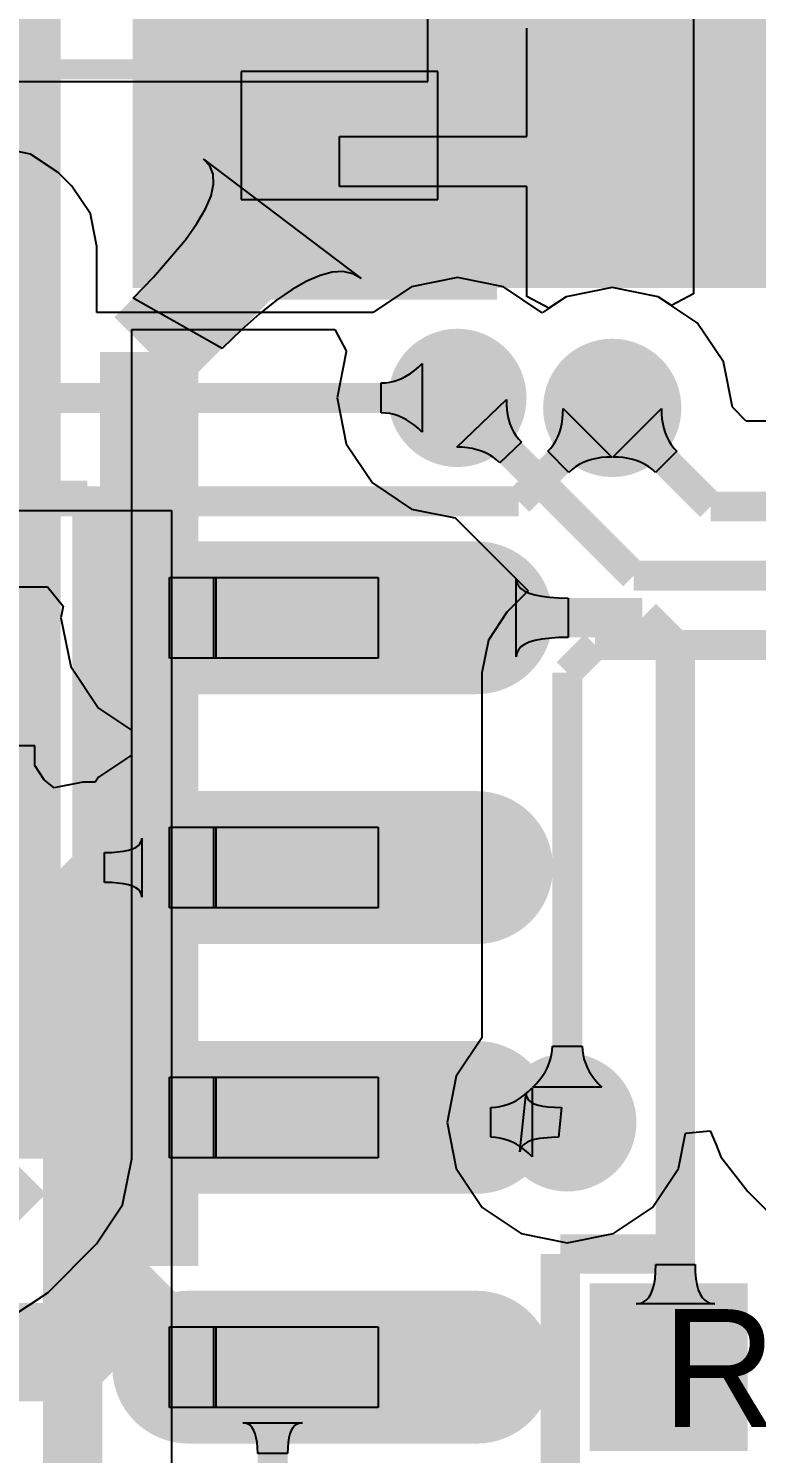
# Model space of a CAD drawing. Extents: x 40.9 to 121.6, y 83.2 to 120.
# Drawn here: x 85.96 to 89.66, y 87.8 to 95.05 of the extents above; entities that cross this region are included whole.
import ezdxf

# ---------------------------------------------------------------- set-up
doc = ezdxf.new("R2010")
doc.units = 0
for name, color, linetype in [('BOTTOMLAYER', 5, 'CONTINUOUS'), ('BOTTOMOVERLAY', 54, 'CONTINUOUS'), ('BOTTOMPASTE', 16, 'CONTINUOUS'), ('BOTTOMSOLDER', 6, 'CONTINUOUS'), ('MECHANICAL15', 56, 'CONTINUOUS'), ('MECHANICAL4', 56, 'CONTINUOUS'), ('MECHANICAL5', 56, 'CONTINUOUS'), ('MULTILAYER', 9, 'CONTINUOUS'), ('TOPLAYER', 1, 'CONTINUOUS'), ('TOPOVERLAY', 2, 'CONTINUOUS'), ('TOPPASTE', 8, 'CONTINUOUS'), ('TOPSOLDER', 216, 'CONTINUOUS')]:
    doc.layers.add(name, color=color, linetype=linetype)

msp = doc.modelspace()

# ---------------------------------------------------------------- linework, layer by layer
at = {"layer": 'BOTTOMLAYER'}
for p, q in [((88.491035, 94.495899), (88.491035, 95.047524)), ((87.538535, 94.241899), (87.538535, 94.495899)), ((87.538535, 94.495899), (88.491035, 94.495899)), ((86.878523, 94.346349), (86.846131, 94.380553)), ((86.846131, 94.380553), (87.648689, 93.774997)), ((86.895793, 94.304033), (86.878523, 94.346349)), ((86.884965, 94.195064), (86.897942, 94.253606)), ((86.897942, 94.253606), (86.895793, 94.304033)), ((86.856867, 94.12841), (86.884965, 94.195064)), ((88.491035, 94.241899), (87.538535, 94.241899)), ((88.491035, 93.682487), (88.491035, 94.241899)), ((86.813644, 94.053642), (86.856867, 94.12841)), ((86.7553, 93.970762), (86.813644, 94.053642)), ((86.593243, 93.780666), (86.7553, 93.970762)), ((86.48953, 93.673447), (86.593243, 93.780666)), ((87.372027, 93.761212), (87.29824, 93.718972)), ((87.439663, 93.790292), (87.372027, 93.761212)), ((87.501146, 93.806211), (87.439663, 93.790292)), ((87.556477, 93.808967), (87.501146, 93.806211)), ((87.605659, 93.798563), (87.556477, 93.808967)), ((87.648689, 93.774997), (87.605659, 93.798563)), ((86.941584, 93.418396), (86.48953, 93.673447)), ((87.29824, 93.718972), (87.218304, 93.663569)), ((88.603041, 93.622619), (88.491035, 93.682487)), ((88.691291, 93.681588), (88.603041, 93.622619)), ((88.9254, 93.728154), (88.691291, 93.681588)), ((89.159509, 93.681588), (88.9254, 93.728154)), ((89.357975, 93.548975), (89.159509, 93.681588)), ((87.218304, 93.663569), (87.132216, 93.595007)), ((87.132216, 93.595007), (87.039976, 93.513283)), ((89.490588, 93.350509), (89.357975, 93.548975)), ((86.481752, 89.298998), (86.481752, 93.514898)), ((86.481752, 93.514898), (86.586037, 93.514898)), ((86.586037, 93.514898), (86.586037, 93.514901)), ((86.586037, 93.514901), (87.514003, 93.514901)), ((87.039976, 93.513283), (86.941584, 93.418396)), ((87.514003, 93.514901), (87.573871, 93.402894)), ((87.572812, 93.401309), (87.526246, 93.1672)), ((87.573871, 93.402894), (87.572812, 93.401309)), ((89.536532, 93.119524), (89.490588, 93.350509)), ((87.526246, 93.1672), (87.572812, 92.933091)), ((88.135353, 92.917216), (88.387883, 93.159555)), ((88.387883, 93.159555), (88.387883, 93.13257)), ((88.387883, 93.13257), (88.389567, 93.10674)), ((88.389567, 93.10674), (88.392935, 93.082067)), ((88.927899, 92.866413), (89.175387, 93.113901)), ((89.175387, 93.113901), (89.17592, 93.086766)), ((89.606509, 93.049547), (89.536532, 93.119524)), ((88.392935, 93.082067), (88.397989, 93.058546)), ((88.397989, 93.058546), (88.404728, 93.036184)), ((88.404728, 93.036184), (88.413151, 93.014978)), ((89.17592, 93.086766), (89.178072, 93.060812)), ((89.178072, 93.060812), (89.181846, 93.036039)), ((89.181846, 93.036039), (89.187238, 93.012445)), ((91.099287, 93.049547), (89.606509, 93.049547)), ((88.413151, 93.014978), (88.42326, 92.994927)), ((88.42326, 92.994927), (88.435053, 92.976032)), ((88.435053, 92.976032), (88.448533, 92.958293)), ((88.448533, 92.958293), (88.463697, 92.941709)), ((89.187238, 93.012445), (89.194251, 92.990032)), ((89.194251, 92.990032), (89.202885, 92.968798)), ((89.202885, 92.968798), (89.213136, 92.948745)), ((89.213136, 92.948745), (89.225011, 92.929873)), ((87.572812, 92.933091), (87.705425, 92.734625)), ((88.162623, 92.916141), (88.135353, 92.917216)), ((88.188688, 92.913515), (88.162623, 92.916141)), ((88.21355, 92.909334), (88.188688, 92.913515)), ((88.237207, 92.903601), (88.21355, 92.909334)), ((88.259663, 92.896312), (88.237207, 92.903601)), ((88.280916, 92.887467), (88.259663, 92.896312)), ((88.300964, 92.877068), (88.280916, 92.887467)), ((88.319811, 92.865118), (88.300964, 92.877068)), ((88.463697, 92.941709), (88.353892, 92.83655)), ((89.253616, 92.895664), (89.146136, 92.788184)), ((89.225011, 92.929873), (89.238503, 92.912179)), ((89.238503, 92.912179), (89.253616, 92.895664)), ((88.337451, 92.85161), (88.319811, 92.865118)), ((88.353892, 92.83655), (88.337451, 92.85161)), ((88.955034, 92.86588), (88.927899, 92.866413)), ((88.980988, 92.863728), (88.955034, 92.86588)), ((89.005761, 92.859954), (88.980988, 92.863728)), ((89.029355, 92.854562), (89.005761, 92.859954)), ((89.051768, 92.847549), (89.029355, 92.854562)), ((89.073002, 92.838915), (89.051768, 92.847549)), ((89.093055, 92.828664), (89.073002, 92.838915)), ((89.111927, 92.816789), (89.093055, 92.828664)), ((89.129621, 92.803297), (89.111927, 92.816789)), ((89.146136, 92.788184), (89.129621, 92.803297)), ((87.705425, 92.734625), (87.903891, 92.602012)), ((87.903891, 92.602012), (88.12579, 92.557874)), ((88.12579, 92.557874), (88.498004, 92.185663)), ((88.498004, 92.185663), (88.389671, 92.077329)), ((88.389671, 92.077329), (88.295518, 91.936418)), ((88.295518, 91.936418), (88.262455, 91.7702)), ((88.262455, 91.7702), (88.262455, 89.914125)), ((88.262455, 89.914125), (88.131612, 89.718309)), ((88.616838, 89.827951), (88.61981, 89.850003)), ((88.61981, 89.850003), (88.620798, 89.872368)), ((88.620798, 89.872368), (88.772802, 89.872368)), ((88.772802, 89.872368), (88.77379, 89.850003)), ((88.77379, 89.850003), (88.776762, 89.827951)), ((88.585159, 89.742856), (88.596048, 89.763663)), ((88.596048, 89.763663), (88.604959, 89.784781)), ((88.604959, 89.784781), (88.61189, 89.806211)), ((88.61189, 89.806211), (88.616838, 89.827951)), ((88.776762, 89.827951), (88.78171, 89.806211)), ((88.78171, 89.806211), (88.788641, 89.784781)), ((88.788641, 89.784781), (88.797552, 89.763663)), ((88.797552, 89.763663), (88.808441, 89.742856)), ((88.131612, 89.718309), (88.085046, 89.4842)), ((88.54061, 89.6823), (88.55744, 89.702173)), ((88.55744, 89.702173), (88.572289, 89.722358)), ((88.572289, 89.722358), (88.585159, 89.742856)), ((88.808441, 89.742856), (88.821311, 89.722358)), ((88.821311, 89.722358), (88.83616, 89.702173)), ((88.83616, 89.702173), (88.85299, 89.6823)), ((88.521799, 89.662737), (88.54061, 89.6823)), ((88.871801, 89.662737), (88.521799, 89.662737)), ((88.85299, 89.6823), (88.871801, 89.662737)), ((88.085046, 89.4842), (88.131612, 89.250091)), ((89.261988, 89.250091), (89.297485, 89.428549)), ((89.297485, 89.428549), (89.423872, 89.440997)), ((89.423872, 89.440997), (89.453242, 89.370096)), ((89.453242, 89.370096), (89.478328, 89.309532)), ((86.435187, 89.064892), (86.481752, 89.298998)), ((89.478328, 89.309532), (89.614573, 89.131973)), ((88.131612, 89.250091), (88.264225, 89.051625)), ((89.129375, 89.051625), (89.261988, 89.250091)), ((89.614573, 89.131973), (90.964888, 87.781658)), ((86.302573, 88.866424), (86.435187, 89.064889)), ((86.435189, 89.064887), (86.435187, 89.064892)), ((86.435187, 89.064889), (86.435189, 89.064887)), ((88.264225, 89.051625), (88.462691, 88.919012)), ((88.930909, 88.919012), (89.129375, 89.051625)), ((88.462691, 88.919012), (88.6968, 88.872446)), ((88.6968, 88.872446), (88.930909, 88.919012)), ((86.055975, 88.619825), (86.302573, 88.866424)), ((85.857509, 88.487212), (86.055975, 88.619825)), ((86.055975, 88.619825), (86.055977, 88.619823)), ((86.055977, 88.619823), (86.055975, 88.619825))]:
    msp.add_line(p, q, dxfattribs=at)
for points, const_width in [([(87.0712, 95.6818), (87.538535, 95.214465)], 0.499999), ([(85.869998, 89.298998), (85.869998, 95.587602)], 0.499999), ([(87.538535, 94.368899), (87.538535, 95.214465)], 0.499999), ([(86.569997, 93.400362), (87.538535, 94.368899)], 0.499999), ([(86.569997, 88.754397), (86.569997, 93.400362)], 0.499999), ([(88.138, 93.159923), (88.138, 93.1672)], 0.152001), ([(88.138, 93.159923), (89.034722, 92.263201)], 0.152001), ([(88.9254, 93.1164), (89.426598, 92.615202)], 0.152001), ([(89.426598, 92.615202), (91.2792, 92.615202)], 0.152001), ([(89.034722, 92.263201), (91.425001, 92.263201)], 0.152001), ([(88.6968, 91.7702), (88.8378, 91.9112)], 0.152001), ([(88.8378, 91.9112), (91.6318, 91.9112)], 0.152001), ([(88.6968, 89.4842), (88.6968, 91.7702)], 0.152001), ([(85.6234, 89.0524), (85.869998, 89.298998)], 0.499999), ([(86.1314, 88.3158), (86.569997, 88.754397)], 0.499999), ([(81.8642, 88.3158), (86.1314, 88.3158)], 0.499999)]:
    msp.add_lwpolyline(points, dxfattribs=dict(at, const_width=const_width))
for points, const_width in [([(86.8704, 94.3864, 1), (87.1704, 94.3864, 1)], 0.299999), ([(88.75, 94.2594, 1), (89.05, 94.2594, 1)], 0.299999), ([(88.013002, 93.1672, 1), (88.262998, 93.1672, 1)], 0.249999), ([(88.800402, 93.1164, 1), (89.050398, 93.1164, 1)], 0.249999), ([(88.571802, 89.4842, 1), (88.821798, 89.4842, 1)], 0.249999)]:
    msp.add_lwpolyline(points, format="xyb", close=True, dxfattribs=dict(at, const_width=const_width))
for points in [[(86.487, 93.726), (90.0684, 93.726), (86.487, 96.055393), (90.0684, 96.055393)], [(88.237035, 93.768901), (88.237035, 94.968898), (86.840035, 93.768901), (86.840035, 94.968898)]]:
    msp.add_solid(points, dxfattribs=at)
at = {"layer": 'BOTTOMOVERLAY', "const_width": 0.1016}
msp.add_lwpolyline([(79.184475, 94.836945), (86.685095, 94.836945)], dxfattribs=at)
at = {"layer": 'BOTTOMPASTE'}
msp.add_solid([(88.237035, 93.768901), (88.237035, 94.968898), (86.840035, 93.768901), (86.840035, 94.968898)], dxfattribs=at)
at = {"layer": 'BOTTOMSOLDER'}
for points, const_width in [([(86.8196, 94.3864, 1), (87.2212, 94.3864, 1)], 0.401599), ([(88.6992, 94.2594, 1), (89.1008, 94.2594, 1)], 0.401599), ([(87.962202, 93.1672, 1), (88.313798, 93.1672, 1)], 0.351599), ([(88.749602, 93.1164, 1), (89.101198, 93.1164, 1)], 0.351599), ([(88.521002, 89.4842, 1), (88.872598, 89.4842, 1)], 0.351599)]:
    msp.add_lwpolyline(points, format="xyb", close=True, dxfattribs=dict(at, const_width=const_width))
msp.add_solid([(88.338635, 93.667301), (88.338635, 95.070498), (86.738435, 93.667301), (86.738435, 95.070498)], dxfattribs=at)
at = {"layer": 'MECHANICAL15'}
for points, const_width in [([(88.284558, 88.2396, 1), (87.98433, 88.2396, 1)], 0.299999), ([(87.909331, 88.2396, 1), (88.059329, 88.2396, 1)], 0.15), ([(88.209559, 88.2396, 1), (88.359557, 88.2396, 1)], 0.15)]:
    msp.add_lwpolyline(points, format="xyb", close=True, dxfattribs=dict(at, const_width=const_width))
at = {"layer": 'MECHANICAL4'}
for p, q in [((87.986692, 94.775884), (87.986692, 109.525867)), ((73.486696, 94.775884), (87.986692, 94.775884)), ((82.784391, 92.594608), (86.684409, 92.594608)), ((86.684409, 92.594608), (86.684409, 87.694592))]:
    msp.add_line(p, q, dxfattribs=at)
at = {"layer": 'MECHANICAL5'}
for p, q in [((88.038534, 94.825845), (87.038536, 94.825845)), ((87.038536, 94.825845), (87.038536, 94.175859)), ((88.038534, 94.175859), (88.038534, 94.825845)), ((87.038536, 94.175859), (88.038534, 94.175859)), ((86.674401, 91.844597), (86.674401, 92.254603)), ((86.674401, 92.254603), (86.909402, 92.254603)), ((86.899394, 91.844597), (86.899394, 92.254603)), ((86.899394, 92.254603), (87.734394, 92.254603)), ((86.909402, 92.254603), (86.909402, 91.844597)), ((87.734394, 92.254603), (87.734394, 91.844597)), ((86.909402, 91.844597), (86.674401, 91.844597)), ((87.734394, 91.844597), (86.899394, 91.844597)), ((86.674401, 90.574597), (86.674401, 90.984603)), ((86.674401, 90.984603), (86.909402, 90.984603)), ((86.899394, 90.574597), (86.899394, 90.984603)), ((86.899394, 90.984603), (87.734394, 90.984603)), ((86.909402, 90.984603), (86.909402, 90.574597)), ((87.734394, 90.984603), (87.734394, 90.574597)), ((86.909402, 90.574597), (86.674401, 90.574597)), ((87.734394, 90.574597), (86.899394, 90.574597)), ((86.674401, 89.304597), (86.674401, 89.714603)), ((86.674401, 89.714603), (86.909402, 89.714603)), ((86.899394, 89.304597), (86.899394, 89.714603)), ((86.899394, 89.714603), (87.734394, 89.714603)), ((86.909402, 89.714603), (86.909402, 89.304597)), ((87.734394, 89.714603), (87.734394, 89.304597)), ((86.909402, 89.304597), (86.674401, 89.304597)), ((87.734394, 89.304597), (86.899394, 89.304597)), ((86.674401, 88.034597), (86.674401, 88.444603)), ((86.674401, 88.444603), (86.909402, 88.444603)), ((86.899394, 88.034597), (86.899394, 88.444603)), ((86.899394, 88.444603), (87.734394, 88.444603)), ((86.909402, 88.444603), (86.909402, 88.034597)), ((87.734394, 88.444603), (87.734394, 88.034597)), ((86.909402, 88.034597), (86.674401, 88.034597)), ((87.734394, 88.034597), (86.899394, 88.034597))]:
    msp.add_line(p, q, dxfattribs=at)
at = {"layer": 'MULTILAYER'}
for points, const_width in [([(86.8704, 94.3864, 1), (87.1704, 94.3864, 1)], 0.299999), ([(88.75, 94.2594, 1), (89.05, 94.2594, 1)], 0.299999), ([(88.013002, 93.1672, 1), (88.262998, 93.1672, 1)], 0.249999), ([(88.800402, 93.1164, 1), (89.050398, 93.1164, 1)], 0.249999), ([(88.571802, 89.4842, 1), (88.821798, 89.4842, 1)], 0.249999)]:
    msp.add_lwpolyline(points, format="xyb", close=True, dxfattribs=dict(at, const_width=const_width))
at = {"layer": 'TOPLAYER'}
for p, q in [((89.338066, 97.25708), (89.338066, 93.696986)), ((85.967418, 94.406682), (85.8012, 94.439745)), ((86.108329, 94.312529), (85.967418, 94.406682)), ((86.17713, 94.243728), (86.108329, 94.312529)), ((86.271283, 94.102817), (86.17713, 94.243728)), ((86.276769, 94.075237), (86.271283, 94.102817)), ((86.304349, 93.936599), (86.276769, 94.075237)), ((86.304346, 93.936586), (86.304349, 93.936599)), ((86.304346, 93.601545), (86.304346, 93.936586)), ((88.138, 93.778954), (87.903891, 93.732388)), ((88.372109, 93.732388), (88.138, 93.778954)), ((87.903891, 93.732388), (87.708075, 93.601545)), ((88.569714, 93.600351), (88.372109, 93.732388)), ((88.691291, 93.681588), (88.569714, 93.600351)), ((88.9254, 93.728154), (88.691291, 93.681588)), ((89.159509, 93.681588), (88.9254, 93.728154)), ((89.22606, 93.637118), (89.159509, 93.681588)), ((89.338066, 93.696986), (89.22606, 93.637118)), ((87.708075, 93.601545), (86.304346, 93.601545)), ((87.920027, 93.30656), (87.9399, 93.32339)), ((87.9399, 93.32339), (87.959463, 93.342201)), ((87.959463, 93.342201), (87.959463, 92.992199)), ((87.749832, 93.243202), (87.772197, 93.24419)), ((87.749832, 93.091198), (87.749832, 93.243202)), ((87.772197, 93.24419), (87.794249, 93.247162)), ((87.794249, 93.247162), (87.815989, 93.25211)), ((87.815989, 93.25211), (87.837419, 93.259041)), ((87.837419, 93.259041), (87.858536, 93.267952)), ((87.858536, 93.267952), (87.879344, 93.278841)), ((87.879344, 93.278841), (87.899842, 93.291711)), ((87.899842, 93.291711), (87.920027, 93.30656)), ((87.772197, 93.09021), (87.749832, 93.091198)), ((88.67488, 93.086766), (88.675413, 93.113901)), ((88.675413, 93.113901), (88.922901, 92.866413)), ((87.794249, 93.087238), (87.772197, 93.09021)), ((87.815989, 93.08229), (87.794249, 93.087238)), ((87.837419, 93.075359), (87.815989, 93.08229)), ((87.858536, 93.066448), (87.837419, 93.075359)), ((87.879344, 93.055559), (87.858536, 93.066448)), ((87.899842, 93.042689), (87.879344, 93.055559)), ((87.920027, 93.02784), (87.899842, 93.042689)), ((87.9399, 93.01101), (87.920027, 93.02784)), ((88.663562, 93.012445), (88.668954, 93.036039)), ((88.668954, 93.036039), (88.672728, 93.060812)), ((88.672728, 93.060812), (88.67488, 93.086766)), ((87.959463, 92.992199), (87.9399, 93.01101)), ((88.625789, 92.929873), (88.637664, 92.948745)), ((88.637664, 92.948745), (88.647915, 92.968798)), ((88.647915, 92.968798), (88.656549, 92.990032)), ((88.656549, 92.990032), (88.663562, 93.012445)), ((88.597184, 92.895664), (88.612297, 92.912179)), ((88.704664, 92.788184), (88.597184, 92.895664)), ((88.612297, 92.912179), (88.625789, 92.929873)), ((88.721179, 92.803297), (88.704664, 92.788184)), ((88.738873, 92.816789), (88.721179, 92.803297)), ((88.757745, 92.828664), (88.738873, 92.816789)), ((88.777798, 92.838915), (88.757745, 92.828664)), ((88.799032, 92.847549), (88.777798, 92.838915)), ((88.821445, 92.854562), (88.799032, 92.847549)), ((88.845039, 92.859954), (88.821445, 92.854562)), ((88.869812, 92.863728), (88.845039, 92.859954)), ((88.895766, 92.86588), (88.869812, 92.863728)), ((88.922901, 92.866413), (88.895766, 92.86588)), ((88.437436, 91.851457), (88.437436, 92.247743)), ((88.437436, 92.247743), (88.440075, 92.229097)), ((88.440075, 92.229097), (88.447989, 92.212411)), ((85.235001, 92.206854), (86.053115, 92.206854)), ((86.053115, 92.206854), (86.133683, 92.10868)), ((88.447989, 92.212411), (88.461185, 92.19769)), ((88.461185, 92.19769), (88.479658, 92.184931)), ((88.479658, 92.184931), (88.503409, 92.174136)), ((88.503409, 92.174136), (88.532437, 92.165302)), ((88.532437, 92.165302), (88.566744, 92.158434)), ((88.566744, 92.158434), (88.606328, 92.153527)), ((88.606328, 92.153527), (88.651189, 92.15058)), ((88.651189, 92.15058), (88.701331, 92.1496)), ((88.701331, 92.1496), (88.701331, 91.9496)), ((86.133683, 92.10868), (86.121931, 92.0496)), ((86.121931, 92.0496), (86.171369, 91.801058)), ((88.532437, 91.933898), (88.503409, 91.925064)), ((88.566744, 91.940766), (88.532437, 91.933898)), ((88.651189, 91.94862), (88.566744, 91.940766)), ((88.701331, 91.9496), (88.651189, 91.94862)), ((88.440075, 91.870103), (88.437436, 91.851457)), ((88.447989, 91.886789), (88.440075, 91.870103)), ((88.461185, 91.90151), (88.447989, 91.886789)), ((88.479658, 91.914269), (88.461185, 91.90151)), ((88.503409, 91.925064), (88.479658, 91.914269)), ((86.171369, 91.801058), (86.312157, 91.590353)), ((86.312157, 91.590353), (86.480155, 91.4781)), ((86.480155, 91.4781), (86.480155, 91.3511)), ((85.988398, 91.398598), (84.8614, 91.398598)), ((85.988398, 91.298194), (85.988398, 91.398598)), ((86.03694, 91.225553), (85.988398, 91.298194)), ((86.480155, 91.3511), (86.312157, 91.238847)), ((86.086572, 91.184821), (86.03694, 91.225553)), ((86.233, 91.213948), (86.086572, 91.184821)), ((86.233013, 91.213945), (86.233, 91.213948)), ((86.295517, 91.213945), (86.233013, 91.213945)), ((86.312157, 91.238847), (86.295517, 91.213945)), ((86.530658, 90.915658), (86.532547, 90.929744)), ((86.532547, 90.929744), (86.532547, 90.629456)), ((86.343541, 90.855602), (86.379451, 90.856341)), ((86.343541, 90.703598), (86.343541, 90.855602)), ((86.379451, 90.856341), (86.439934, 90.862274)), ((86.439934, 90.862274), (86.464506, 90.867464)), ((86.464506, 90.867464), (86.485296, 90.874136)), ((86.485296, 90.874136), (86.502306, 90.882292)), ((86.502306, 90.882292), (86.515537, 90.891931)), ((86.515537, 90.891931), (86.524986, 90.903054)), ((86.524986, 90.903054), (86.530658, 90.915658)), ((86.379451, 90.702859), (86.343541, 90.703598)), ((86.411582, 90.700634), (86.379451, 90.702859)), ((86.439934, 90.696926), (86.411582, 90.700634)), ((86.464506, 90.691736), (86.439934, 90.696926)), ((86.485296, 90.685064), (86.464506, 90.691736)), ((86.502306, 90.676908), (86.485296, 90.685064)), ((86.515537, 90.667268), (86.502306, 90.676908)), ((86.524986, 90.656146), (86.515537, 90.667268)), ((86.530658, 90.643542), (86.524986, 90.656146)), ((86.532547, 90.629456), (86.530658, 90.643542)), ((88.454776, 89.334056), (88.487496, 89.635035)), ((88.458642, 89.608711), (88.478827, 89.62356)), ((88.478827, 89.62356), (88.4987, 89.64039)), ((88.487496, 89.635035), (88.487829, 89.620816)), ((88.487829, 89.620816), (88.492079, 89.608094)), ((88.4987, 89.64039), (88.518263, 89.659201)), ((88.518263, 89.659201), (88.518263, 89.309199)), ((88.308632, 89.560202), (88.330997, 89.56119)), ((88.308632, 89.408198), (88.308632, 89.560202)), ((88.330997, 89.56119), (88.353049, 89.564162)), ((88.353049, 89.564162), (88.374789, 89.56911)), ((88.374789, 89.56911), (88.396219, 89.576041)), ((88.396219, 89.576041), (88.417336, 89.584952)), ((88.417336, 89.584952), (88.438144, 89.595841)), ((88.438144, 89.595841), (88.458642, 89.608711)), ((88.492079, 89.608094), (88.500247, 89.596869)), ((88.500247, 89.596869), (88.512335, 89.587141)), ((88.512335, 89.587141), (88.528342, 89.578909)), ((88.528342, 89.578909), (88.548266, 89.572173)), ((88.548266, 89.572173), (88.572109, 89.566935)), ((88.572109, 89.566935), (88.599869, 89.563194)), ((88.599869, 89.563194), (88.631547, 89.560949)), ((88.631547, 89.560949), (88.667145, 89.560202)), ((88.667145, 89.560202), (88.652751, 89.408198)), ((88.330997, 89.40721), (88.308632, 89.408198)), ((88.353049, 89.404238), (88.330997, 89.40721)), ((88.374789, 89.39929), (88.353049, 89.404238)), ((88.396219, 89.392359), (88.374789, 89.39929)), ((88.529917, 89.396336), (88.508299, 89.389664)), ((88.55517, 89.401526), (88.529917, 89.396336)), ((88.616587, 89.407459), (88.55517, 89.401526)), ((88.652751, 89.408198), (88.616587, 89.407459)), ((88.417336, 89.383448), (88.396219, 89.392359)), ((88.438144, 89.372559), (88.417336, 89.383448)), ((88.458642, 89.359689), (88.438144, 89.372559)), ((88.458205, 89.348142), (88.454776, 89.334056)), ((88.465274, 89.360746), (88.458205, 89.348142)), ((88.478827, 89.34484), (88.458642, 89.359689)), ((88.475977, 89.371868), (88.465274, 89.360746)), ((88.490321, 89.381508), (88.475977, 89.371868)), ((88.4987, 89.32801), (88.478827, 89.34484)), ((88.508299, 89.389664), (88.490321, 89.381508)), ((88.518263, 89.309199), (88.4987, 89.32801)), ((89.145798, 88.723551), (89.146799, 88.761552)), ((89.146799, 88.761552), (89.346799, 88.761552)), ((89.346799, 88.761552), (89.347799, 88.723551)), ((89.1378, 88.659553), (89.142799, 88.689553)), ((89.142799, 88.689553), (89.145798, 88.723551)), ((89.347799, 88.723551), (89.350799, 88.689553)), ((89.350799, 88.689553), (89.355798, 88.659553)), ((89.1108, 88.593552), (89.121798, 88.611553)), ((89.121798, 88.611553), (89.1308, 88.633551)), ((89.1308, 88.633551), (89.1378, 88.659553)), ((89.355798, 88.659553), (89.362798, 88.633551)), ((89.362798, 88.633551), (89.3718, 88.611553)), ((89.3718, 88.611553), (89.382798, 88.593552)), ((89.046799, 88.561553), (89.065798, 88.563552)), ((89.446798, 88.561553), (89.046799, 88.561553)), ((89.065798, 88.563552), (89.082799, 88.569554)), ((89.082799, 88.569554), (89.0978, 88.579554)), ((89.0978, 88.579554), (89.1108, 88.593552)), ((89.382798, 88.593552), (89.395798, 88.579554)), ((89.395798, 88.579554), (89.410799, 88.569554)), ((89.410799, 88.569554), (89.427799, 88.563552)), ((89.427799, 88.563552), (89.446798, 88.561553)), ((87.060639, 87.954701), (87.046199, 87.95625)), ((87.046199, 87.95625), (87.350201, 87.95625)), ((87.07356, 87.950048), (87.060639, 87.954701)), ((87.084959, 87.942296), (87.07356, 87.950048)), ((87.32284, 87.950048), (87.311441, 87.942296)), ((87.335761, 87.954701), (87.32284, 87.950048)), ((87.350201, 87.95625), (87.335761, 87.954701)), ((87.09484, 87.931442), (87.084959, 87.942296)), ((87.103199, 87.917487), (87.09484, 87.931442)), ((87.110039, 87.900434), (87.103199, 87.917487)), ((87.11536, 87.880276), (87.110039, 87.900434)), ((87.11916, 87.857018), (87.11536, 87.880276)), ((87.28104, 87.880276), (87.27724, 87.857018)), ((87.286361, 87.900434), (87.28104, 87.880276)), ((87.293201, 87.917487), (87.286361, 87.900434)), ((87.30156, 87.931442), (87.293201, 87.917487)), ((87.311441, 87.942296), (87.30156, 87.931442)), ((87.121439, 87.83066), (87.11916, 87.857018)), ((87.122198, 87.801201), (87.121439, 87.83066)), ((87.274961, 87.83066), (87.274202, 87.801201)), ((87.27724, 87.857018), (87.274961, 87.83066)), ((87.274202, 87.801201), (87.122198, 87.801201))]:
    msp.add_line(p, q, dxfattribs=at)
for points, const_width in [([(86.8704, 94.3864, 1), (87.1704, 94.3864, 1)], 0.299999), ([(88.75, 94.2594, 1), (89.05, 94.2594, 1)], 0.299999), ([(88.013002, 93.1672, 1), (88.262998, 93.1672, 1)], 0.249999), ([(88.800402, 93.1164, 1), (89.050398, 93.1164, 1)], 0.249999), ([(86.627906, 92.0496, 1), (86.914901, 92.0496, 1)], 0.286995), ([(88.091912, 92.0496, 1), (88.378906, 92.0496, 1)], 0.286995), ([(86.627906, 90.7796, 1), (86.914901, 90.7796, 1)], 0.286995), ([(88.091912, 90.7796, 1), (88.378906, 90.7796, 1)], 0.286995), ([(86.627906, 89.5096, 1), (86.914901, 89.5096, 1)], 0.286995), ([(88.091912, 89.5096, 1), (88.378906, 89.5096, 1)], 0.286995), ([(88.571802, 89.4842, 1), (88.821798, 89.4842, 1)], 0.249999), ([(86.627906, 88.2396, 1), (86.914901, 88.2396, 1)], 0.286995), ([(88.091912, 88.2396, 1), (88.378906, 88.2396, 1)], 0.286995)]:
    msp.add_lwpolyline(points, format="xyb", close=True, dxfattribs=dict(at, const_width=const_width))
for points, const_width in [([(85.870001, 93.345), (86.047801, 93.1672)], 0.152001), ([(86.047801, 93.1672), (88.138, 93.1672)], 0.152001), ([(88.450199, 92.641199), (88.9254, 93.1164)], 0.152001), ([(85.235001, 92.641199), (88.450199, 92.641199)], 0.152001), ([(86.771404, 92.0496), (88.235409, 92.0496)], 0.573989), ([(87.503406, 92.0496), (89.0778, 92.0496)], 0.2), ([(89.0778, 92.0496), (89.246799, 91.880601)], 0.2), ([(89.246799, 88.274802), (89.246799, 91.880601)], 0.2), ([(86.771404, 90.7796), (88.235409, 90.7796)], 0.573989), ([(86.106, 90.6526), (86.233, 90.7796)], 0.152001), ([(86.233, 90.7796), (87.503406, 90.7796)], 0.152001), ([(86.106, 87.4522), (86.106, 90.6526)], 0.152001), ([(86.771404, 89.5096), (88.235409, 89.5096)], 0.573989), ([(87.528806, 89.4842), (88.6968, 89.4842)], 0.152001), ([(86.771404, 88.2396), (88.235409, 88.2396)], 0.573989), ([(87.1982, 86.6394), (87.1982, 88.392)], 0.152001), ([(89.211597, 88.2396), (89.246799, 88.274802)], 0.2)]:
    msp.add_lwpolyline(points, dxfattribs=dict(at, const_width=const_width))
msp.add_solid([(89.511596, 88.564601), (88.911598, 88.564601), (89.511596, 87.914599), (88.911598, 87.914599)], dxfattribs=at)
at = {"layer": 'TOPOVERLAY'}
for points, const_width in [([(83.212991, 92.670808), (86.255809, 92.670808)], 0.1524), ([(86.255809, 87.618392), (86.255809, 92.670808)], 0.1524), ([(88.661601, 88.814603), (89.336601, 88.814603)], 0.2), ([(88.661601, 87.664602), (88.661601, 88.814603)], 0.2)]:
    msp.add_lwpolyline(points, dxfattribs=dict(at, const_width=const_width))
at = {"layer": 'TOPPASTE', "const_width": 0.573989}
for points in [[(86.771404, 92.0496), (88.235409, 92.0496)], [(86.771404, 90.7796), (88.235409, 90.7796)], [(86.771404, 89.5096), (88.235409, 89.5096)], [(86.771404, 88.2396), (88.235409, 88.2396)]]:
    msp.add_lwpolyline(points, dxfattribs=at)
at = {"layer": 'TOPPASTE', "const_width": 0.286995}
for points in [[(86.627906, 92.0496, 1), (86.914901, 92.0496, 1)], [(88.091912, 92.0496, 1), (88.378906, 92.0496, 1)], [(86.627906, 90.7796, 1), (86.914901, 90.7796, 1)], [(88.091912, 90.7796, 1), (88.378906, 90.7796, 1)], [(86.627906, 89.5096, 1), (86.914901, 89.5096, 1)], [(88.091912, 89.5096, 1), (88.378906, 89.5096, 1)], [(86.627906, 88.2396, 1), (86.914901, 88.2396, 1)], [(88.091912, 88.2396, 1), (88.378906, 88.2396, 1)]]:
    msp.add_lwpolyline(points, format="xyb", close=True, dxfattribs=at)
at = {"layer": 'TOPPASTE'}
msp.add_solid([(89.511596, 88.564601), (88.911598, 88.564601), (89.511596, 87.914599), (88.911598, 87.914599)], dxfattribs=at)
at = {"layer": 'TOPSOLDER'}
for points, const_width in [([(86.8196, 94.3864, 1), (87.2212, 94.3864, 1)], 0.401599), ([(88.6992, 94.2594, 1), (89.1008, 94.2594, 1)], 0.401599), ([(87.962202, 93.1672, 1), (88.313798, 93.1672, 1)], 0.351599), ([(88.749602, 93.1164, 1), (89.101198, 93.1164, 1)], 0.351599), ([(86.577106, 92.0496, 1), (86.965701, 92.0496, 1)], 0.388595), ([(88.041112, 92.0496, 1), (88.429706, 92.0496, 1)], 0.388595), ([(86.577106, 90.7796, 1), (86.965701, 90.7796, 1)], 0.388595), ([(88.041112, 90.7796, 1), (88.429706, 90.7796, 1)], 0.388595), ([(86.577106, 89.5096, 1), (86.965701, 89.5096, 1)], 0.388595), ([(88.041112, 89.5096, 1), (88.429706, 89.5096, 1)], 0.388595), ([(88.521002, 89.4842, 1), (88.872598, 89.4842, 1)], 0.351599), ([(86.577106, 88.2396, 1), (86.965701, 88.2396, 1)], 0.388595), ([(88.041112, 88.2396, 1), (88.429706, 88.2396, 1)], 0.388595)]:
    msp.add_lwpolyline(points, format="xyb", close=True, dxfattribs=dict(at, const_width=const_width))
at = {"layer": 'TOPSOLDER', "const_width": 0.777189}
for points in [[(86.771404, 92.0496), (88.235409, 92.0496)], [(86.771404, 90.7796), (88.235409, 90.7796)], [(86.771404, 89.5096), (88.235409, 89.5096)], [(86.771404, 88.2396), (88.235409, 88.2396)]]:
    msp.add_lwpolyline(points, dxfattribs=at)
at = {"layer": 'TOPSOLDER'}
msp.add_solid([(89.613196, 88.666201), (88.809998, 88.666201), (89.613196, 87.812999), (88.809998, 87.812999)], dxfattribs=at)

# ---------------------------------------------------------------- texts
at = {"layer": 'TOPOVERLAY'}
msp.add_text('R4', height=0.599999, dxfattribs=at).set_placement((89.1794, 87.9348))

doc.saveas('drawing.dxf')
